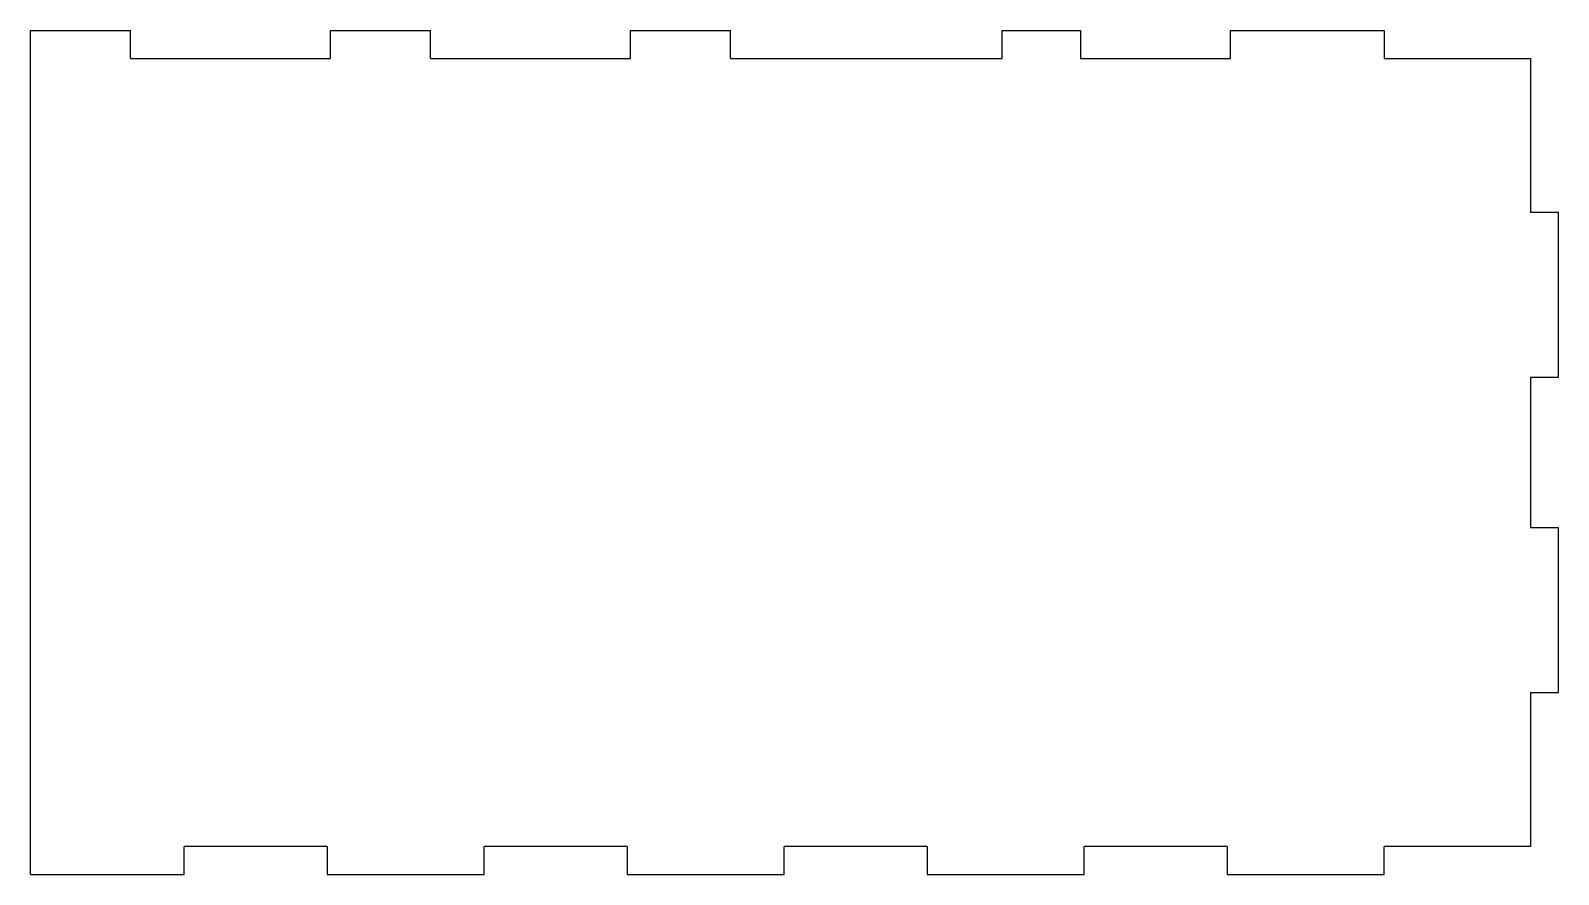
# Model space of a CAD drawing. Header units: millimetres. Extents: x 0 to 219, y -117 to 4.
import ezdxf

# ---------------------------------------------------------------- set-up
doc = ezdxf.new("R2010")
doc.units = ezdxf.units.MM

msp = doc.modelspace()

# ---------------------------------------------------------------- linework, layer by layer
at = {"color": 7, "linetype": 'Continuous', "lineweight": 25}
for p, q in [((0, 4), (14.33, 4)), ((0, -117), (0, 4)), ((14.33, 0), (14.33, 4)), ((43, 4), (57.33, 4)), ((43, 0), (43, 4)), ((57.33, 0), (57.33, 4)), ((86, 4), (100.33, 4)), ((86, 0), (86, 4)), ((100.33, 0), (100.33, 4)), ((139.25, 0), (139.25, 4)), ((139.25, 4), (150.5, 4)), ((150.5, 4), (150.5, 0)), ((172, 4), (194, 4)), ((172, 0), (172, 4)), ((194, 4), (194, 0)), ((14.33, 0), (43, 0)), ((57.33, 0), (86, 0)), ((100.33, 0), (139.25, 0)), ((150.5, 0), (172, 0)), ((194, 0), (215, 0)), ((215, 0), (215, -22.1)), ((219, -22.1), (215, -22.1)), ((219, -45.7), (219, -22.1)), ((215, -45.7), (215, -67.3)), ((215, -45.7), (219, -45.7)), ((219, -67.3), (215, -67.3)), ((219, -90.9), (219, -67.3)), ((215, -90.9), (215, -113)), ((215, -90.9), (219, -90.9)), ((22, -117), (22, -113)), ((42.5, -113), (22, -113)), ((42.5, -113), (42.5, -117)), ((65, -117), (65, -113)), ((85.5, -113), (65, -113)), ((85.5, -113), (85.5, -117)), ((108, -117), (108, -113)), ((128.5, -113), (108, -113)), ((128.5, -113), (128.5, -117)), ((151, -117), (151, -113)), ((171.5, -113), (151, -113)), ((171.5, -113), (171.5, -117)), ((194, -117), (194, -113)), ((215, -113), (194, -113)), ((0, -117), (22, -117)), ((42.5, -117), (65, -117)), ((85.5, -117), (108, -117)), ((128.5, -117), (151, -117)), ((171.5, -117), (194, -117))]:
    msp.add_line(p, q, dxfattribs=at)

doc.saveas('drawing.dxf')
